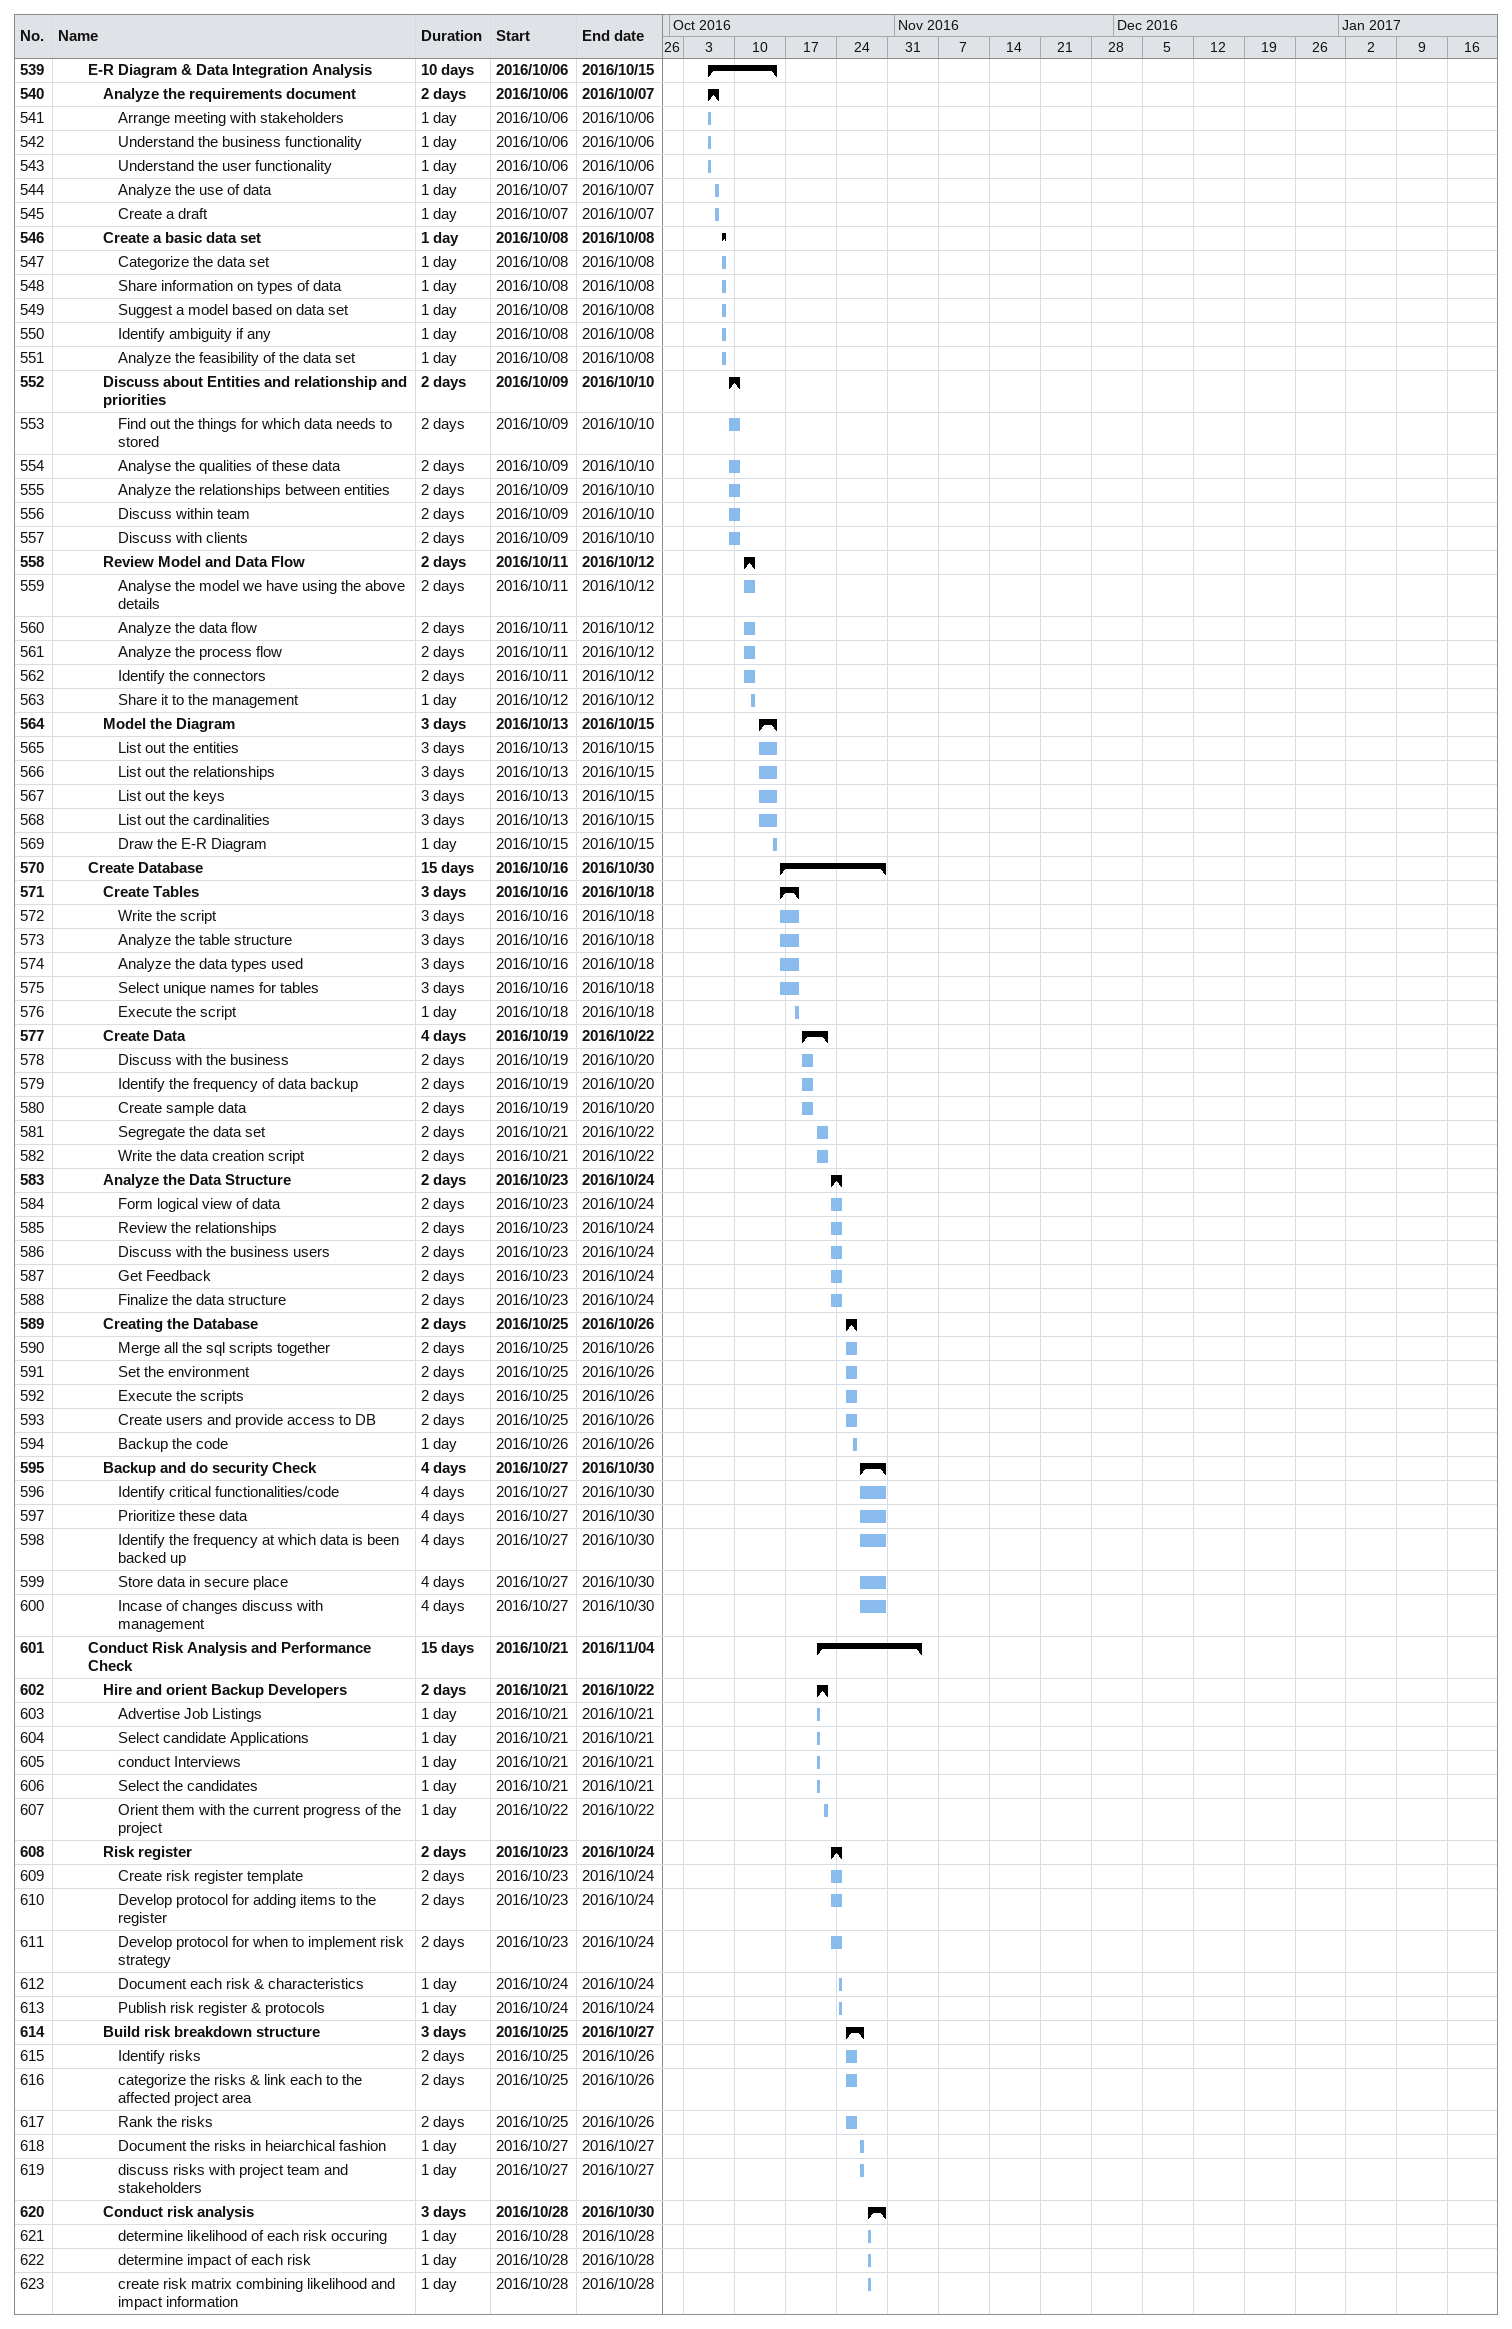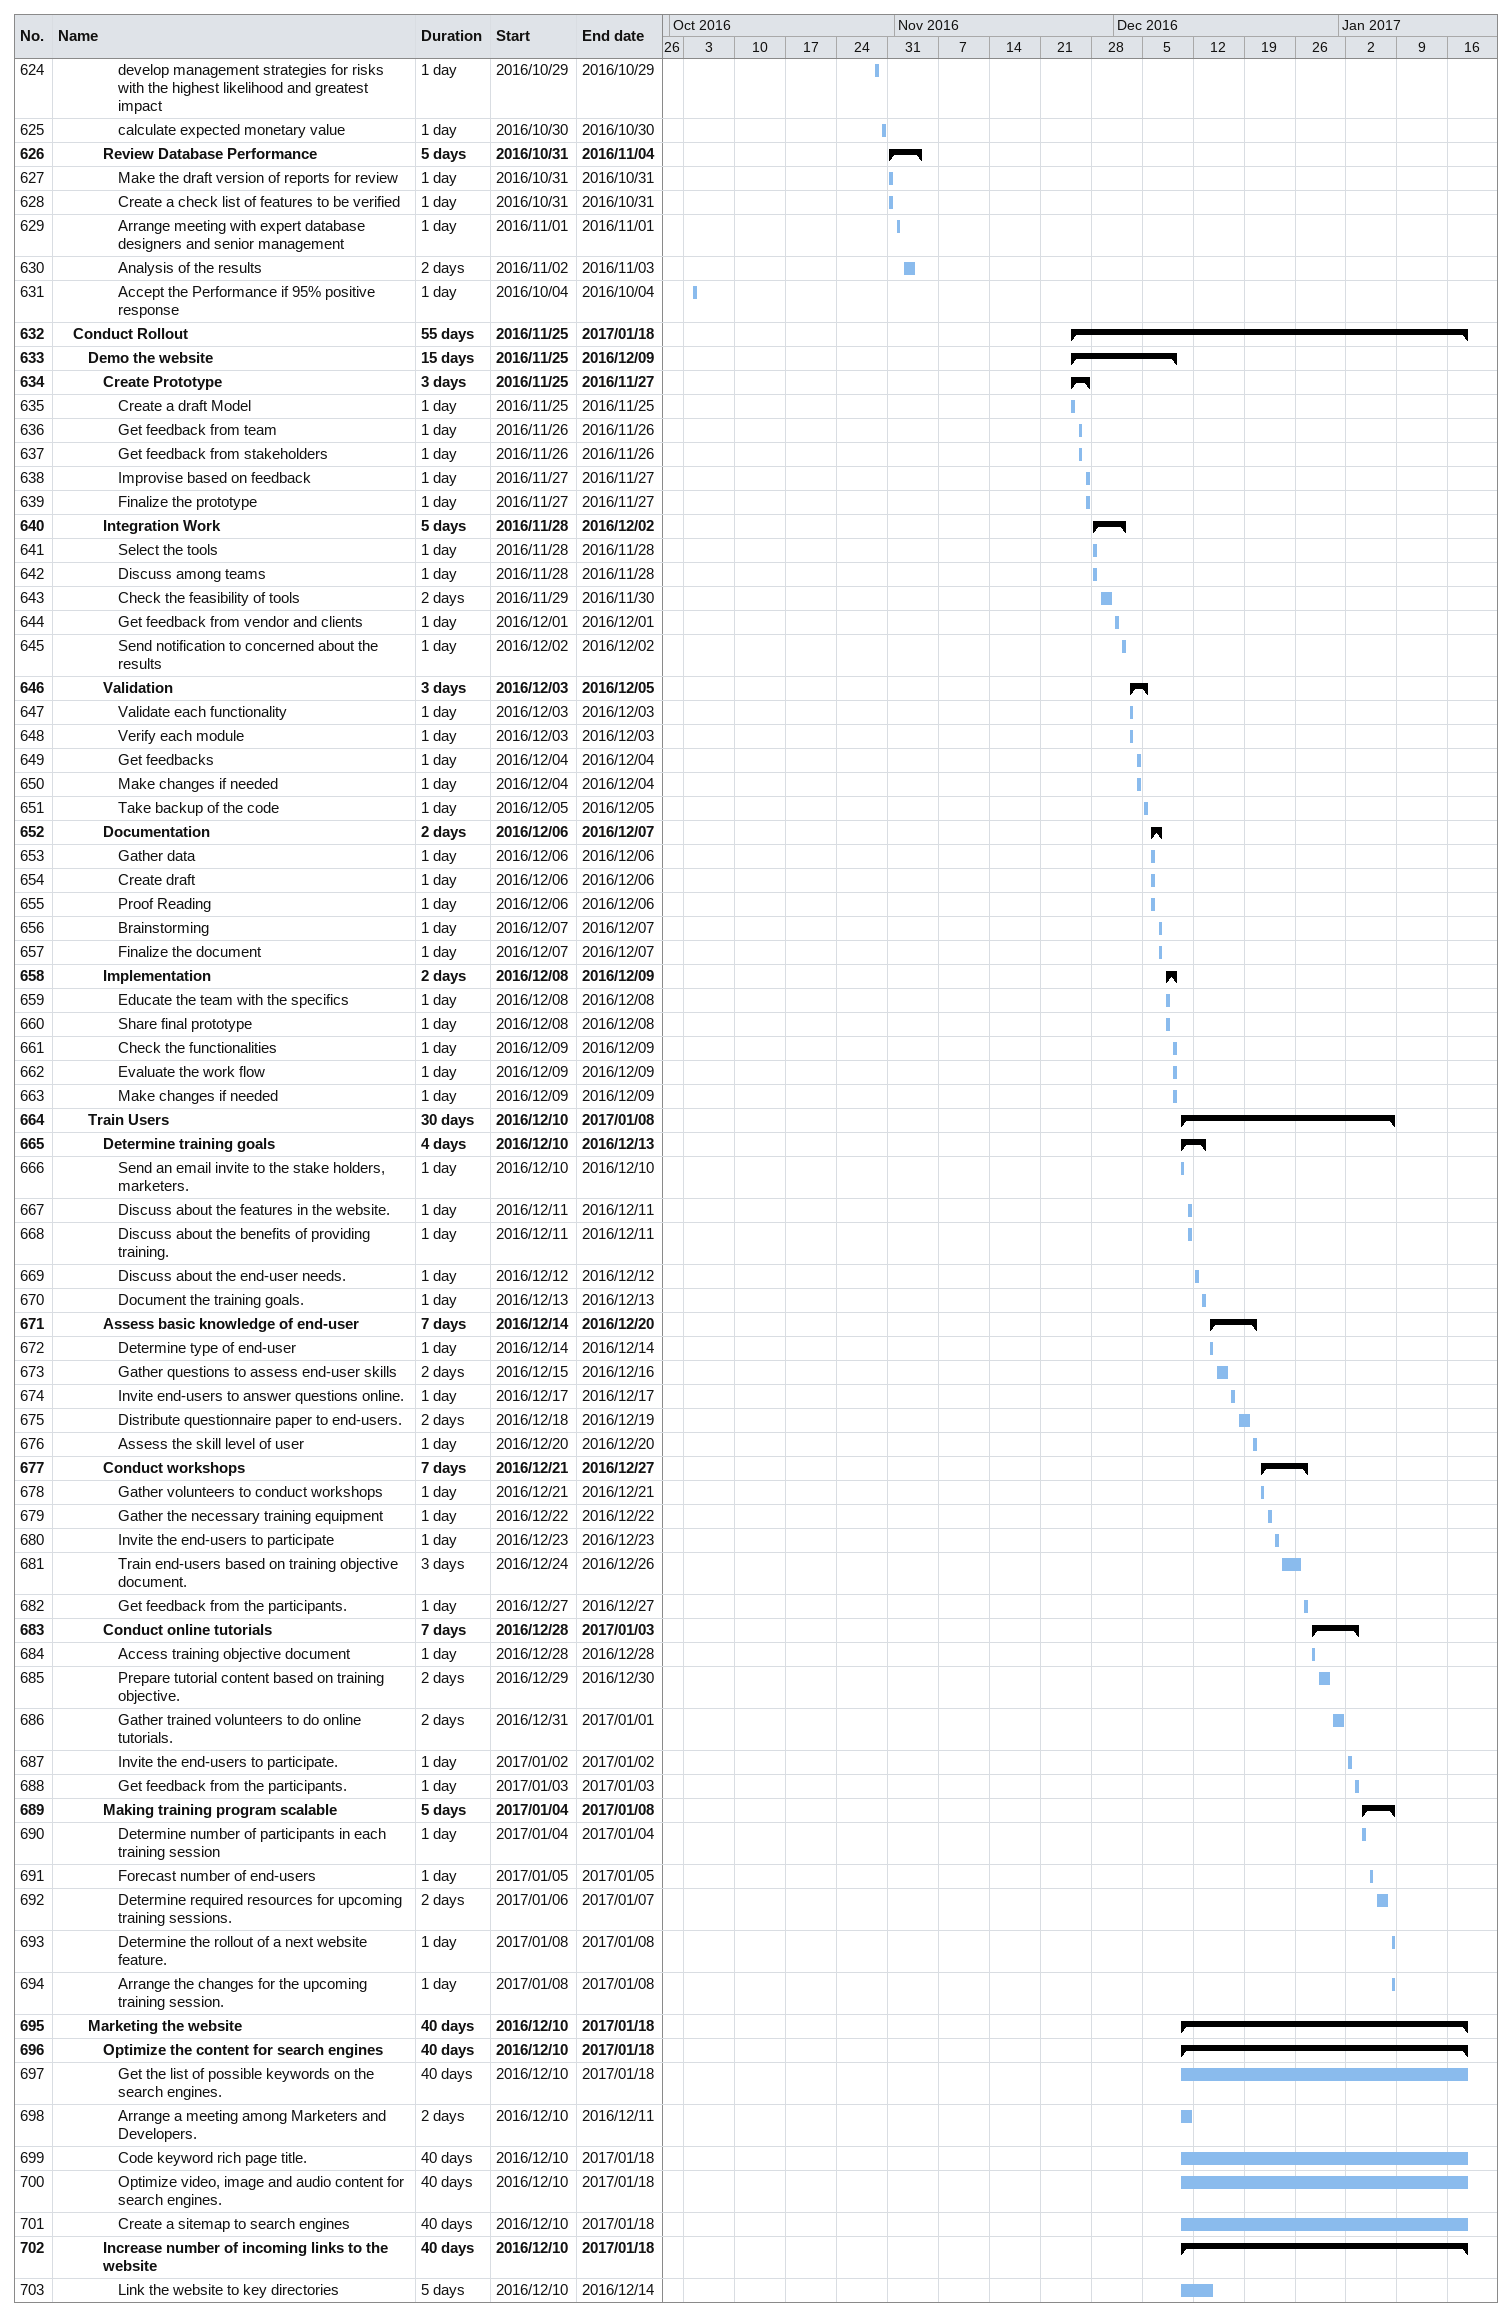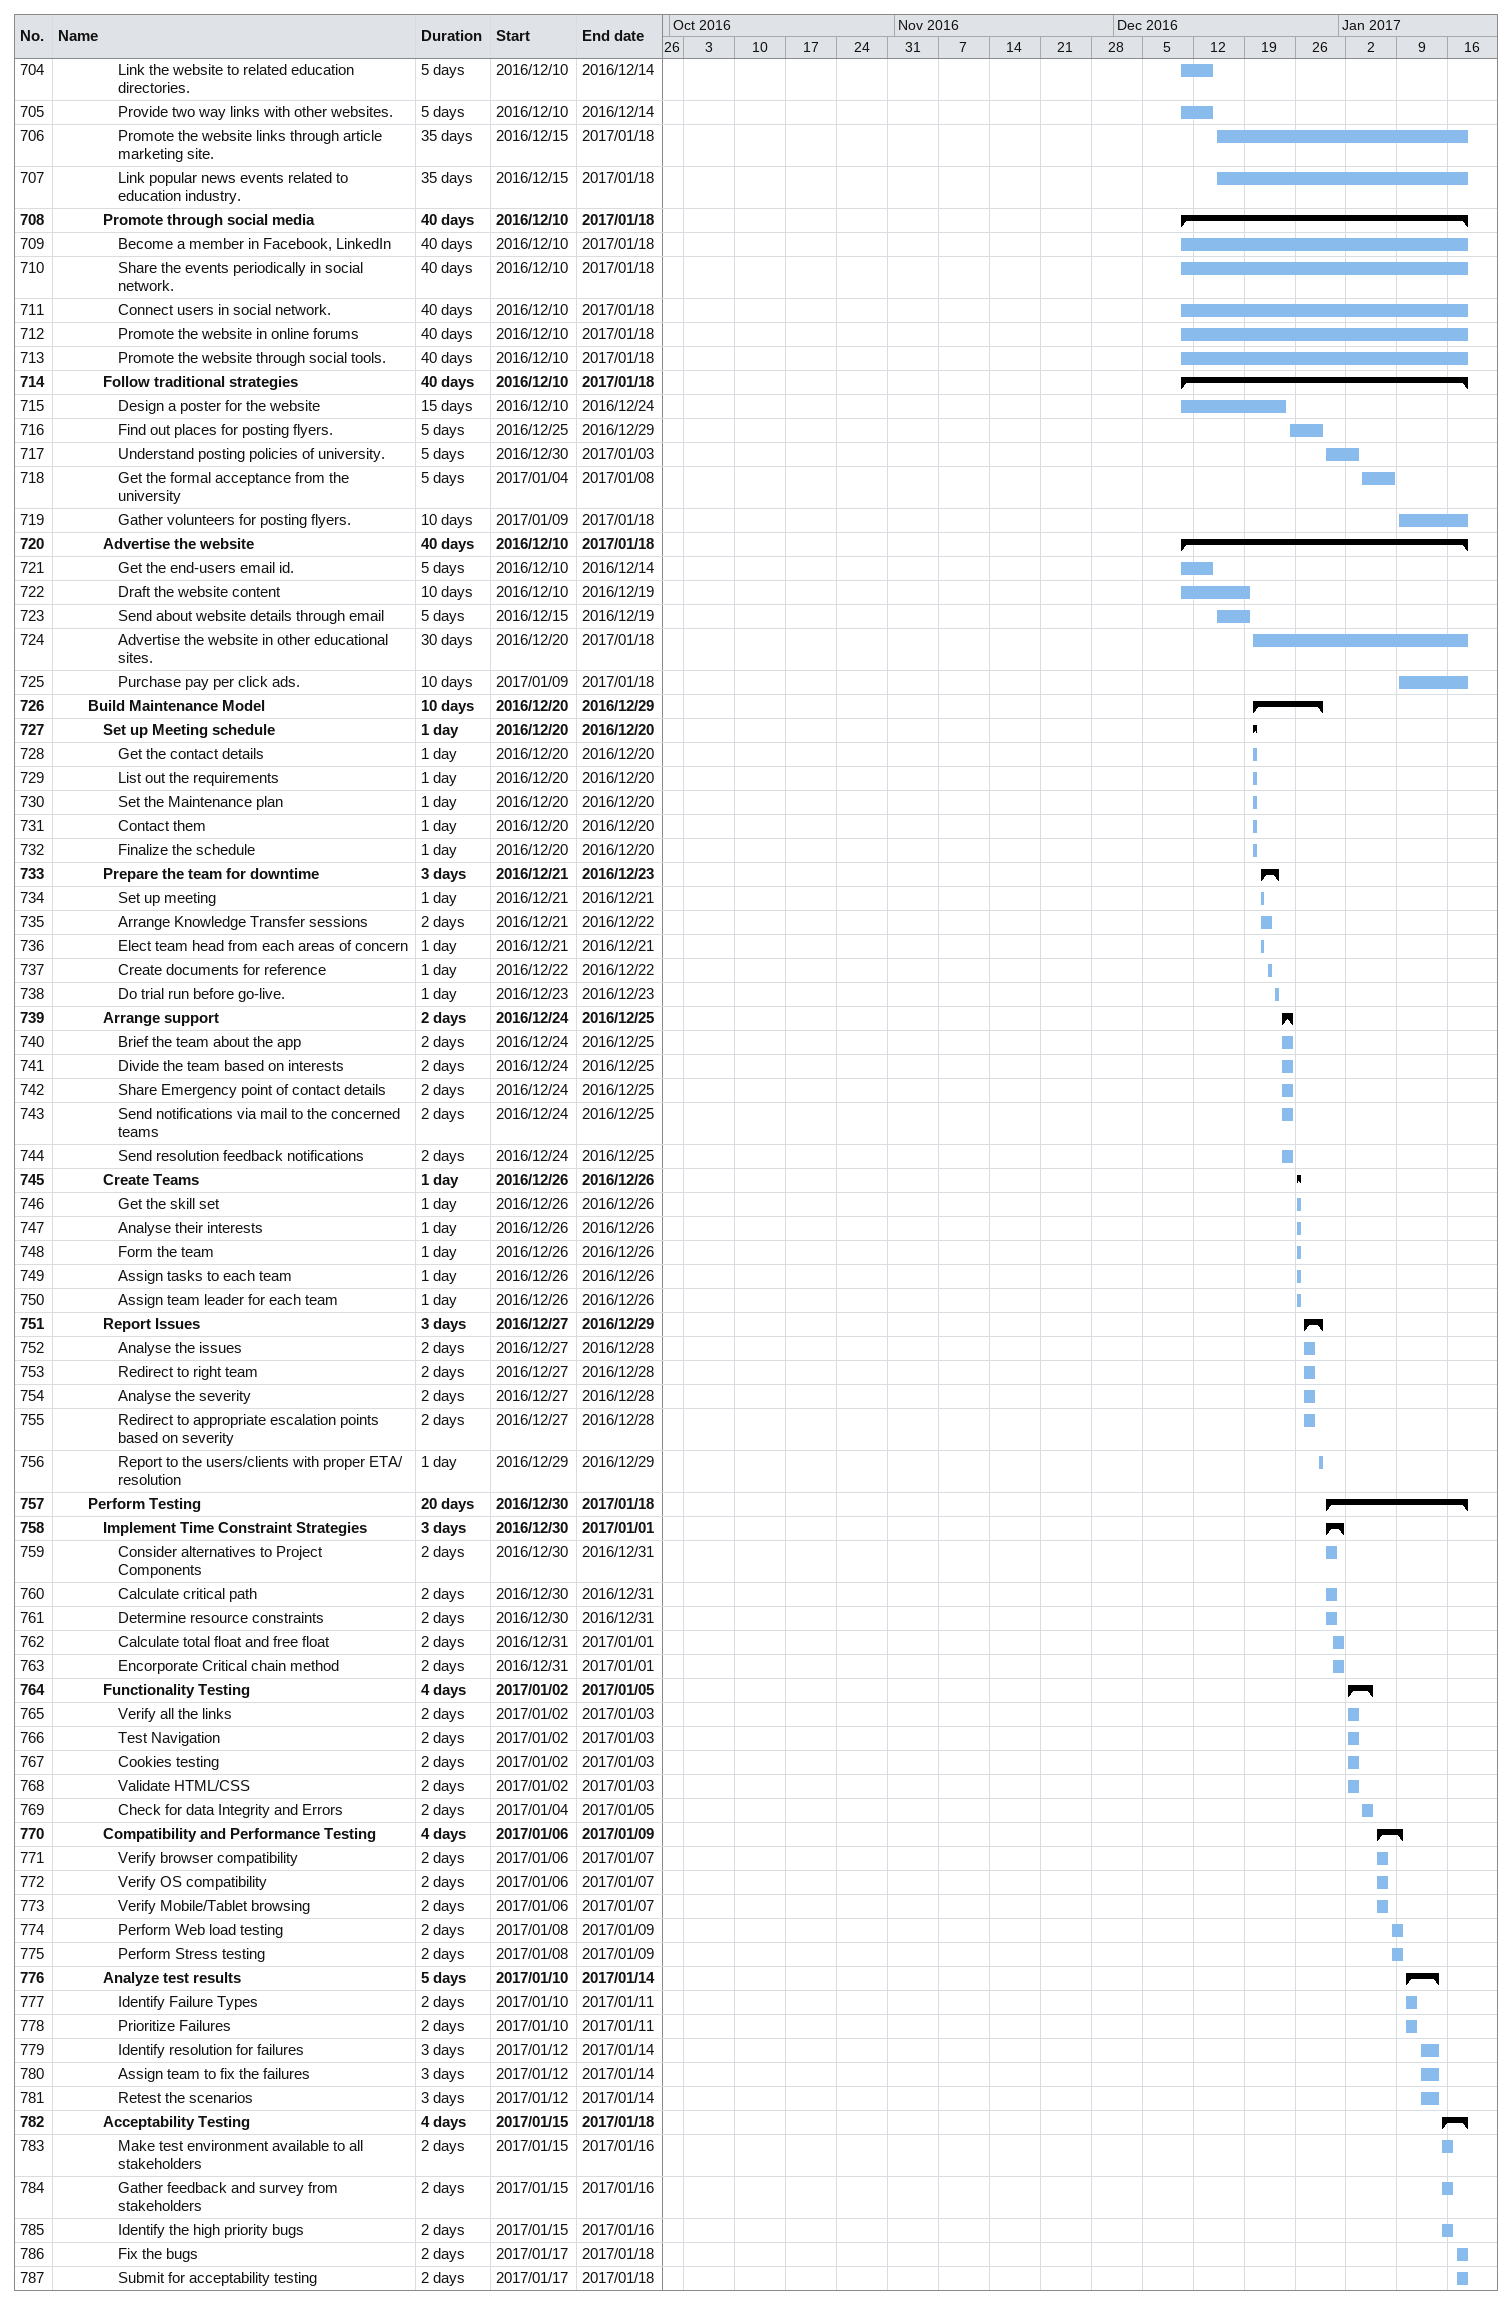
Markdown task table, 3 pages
| ID | Level | Task | Duration | Start | Finish |
|---|---|---|---|---|---|
| 539 | 3 | **E-R Diagram & Data Integration Analysis** | 10d | 2016-10-06 | 2016-10-15 |
| 540 | 4 | **Analyze the requirements document** | 2d | 2016-10-06 | 2016-10-07 |
| 541 | 5 | Arrange meeting with stakeholders | 1d | 2016-10-06 | 2016-10-06 |
| 542 | 5 | Understand the business functionality | 1d | 2016-10-06 | 2016-10-06 |
| 543 | 5 | Understand the user functionality | 1d | 2016-10-06 | 2016-10-06 |
| 544 | 5 | Analyze the use of data | 1d | 2016-10-07 | 2016-10-07 |
| 545 | 5 | Create a draft | 1d | 2016-10-07 | 2016-10-07 |
| 546 | 4 | **Create a basic data set** | 1d | 2016-10-08 | 2016-10-08 |
| 547 | 5 | Categorize the data set | 1d | 2016-10-08 | 2016-10-08 |
| 548 | 5 | Share information on types of data | 1d | 2016-10-08 | 2016-10-08 |
| 549 | 5 | Suggest a model based on data set | 1d | 2016-10-08 | 2016-10-08 |
| 550 | 5 | Identify ambiguity if any | 1d | 2016-10-08 | 2016-10-08 |
| 551 | 5 | Analyze the feasibility of the data set | 1d | 2016-10-08 | 2016-10-08 |
| 552 | 4 | **Discuss about Entities and relationship and priorities** | 2d | 2016-10-09 | 2016-10-10 |
| 553 | 5 | Find out the things for which data needs to stored | 2d | 2016-10-09 | 2016-10-10 |
| 554 | 5 | Analyse the qualities of these data | 2d | 2016-10-09 | 2016-10-10 |
| 555 | 5 | Analyze the relationships between entities | 2d | 2016-10-09 | 2016-10-10 |
| 556 | 5 | Discuss within team | 2d | 2016-10-09 | 2016-10-10 |
| 557 | 5 | Discuss with clients | 2d | 2016-10-09 | 2016-10-10 |
| 558 | 4 | **Review Model and Data Flow** | 2d | 2016-10-11 | 2016-10-12 |
| 559 | 5 | Analyse the model we have using the above details | 2d | 2016-10-11 | 2016-10-12 |
| 560 | 5 | Analyze the data flow | 2d | 2016-10-11 | 2016-10-12 |
| 561 | 5 | Analyze the process flow | 2d | 2016-10-11 | 2016-10-12 |
| 562 | 5 | Identify the connectors | 2d | 2016-10-11 | 2016-10-12 |
| 563 | 5 | Share it to the management | 1d | 2016-10-12 | 2016-10-12 |
| 564 | 4 | **Model the Diagram** | 3d | 2016-10-13 | 2016-10-15 |
| 565 | 5 | List out the entities | 3d | 2016-10-13 | 2016-10-15 |
| 566 | 5 | List out the relationships | 3d | 2016-10-13 | 2016-10-15 |
| 567 | 5 | List out the keys | 3d | 2016-10-13 | 2016-10-15 |
| 568 | 5 | List out the cardinalities | 3d | 2016-10-13 | 2016-10-15 |
| 569 | 5 | Draw the E-R Diagram | 1d | 2016-10-15 | 2016-10-15 |
| 570 | 3 | **Create Database** | 15d | 2016-10-16 | 2016-10-30 |
| 571 | 4 | **Create Tables** | 3d | 2016-10-16 | 2016-10-18 |
| 572 | 5 | Write the script | 3d | 2016-10-16 | 2016-10-18 |
| 573 | 5 | Analyze the table structure | 3d | 2016-10-16 | 2016-10-18 |
| 574 | 5 | Analyze the data types used | 3d | 2016-10-16 | 2016-10-18 |
| 575 | 5 | Select unique names for tables | 3d | 2016-10-16 | 2016-10-18 |
| 576 | 5 | Execute the script | 1d | 2016-10-18 | 2016-10-18 |
| 577 | 4 | **Create Data** | 4d | 2016-10-19 | 2016-10-22 |
| 578 | 5 | Discuss with the business | 2d | 2016-10-19 | 2016-10-20 |
| 579 | 5 | Identify the frequency of data backup | 2d | 2016-10-19 | 2016-10-20 |
| 580 | 5 | Create sample data | 2d | 2016-10-19 | 2016-10-20 |
| 581 | 5 | Segregate the data set | 2d | 2016-10-21 | 2016-10-22 |
| 582 | 5 | Write the data creation script | 2d | 2016-10-21 | 2016-10-22 |
| 583 | 4 | **Analyze the Data Structure** | 2d | 2016-10-23 | 2016-10-24 |
| 584 | 5 | Form logical view of data | 2d | 2016-10-23 | 2016-10-24 |
| 585 | 5 | Review the relationships | 2d | 2016-10-23 | 2016-10-24 |
| 586 | 5 | Discuss with the business users | 2d | 2016-10-23 | 2016-10-24 |
| 587 | 5 | Get Feedback | 2d | 2016-10-23 | 2016-10-24 |
| 588 | 5 | Finalize the data structure | 2d | 2016-10-23 | 2016-10-24 |
| 589 | 4 | **Creating the Database** | 2d | 2016-10-25 | 2016-10-26 |
| 590 | 5 | Merge all the sql scripts together | 2d | 2016-10-25 | 2016-10-26 |
| 591 | 5 | Set the environment | 2d | 2016-10-25 | 2016-10-26 |
| 592 | 5 | Execute the scripts | 2d | 2016-10-25 | 2016-10-26 |
| 593 | 5 | Create users and provide access to DB | 2d | 2016-10-25 | 2016-10-26 |
| 594 | 5 | Backup the code | 1d | 2016-10-26 | 2016-10-26 |
| 595 | 4 | **Backup and do security Check** | 4d | 2016-10-27 | 2016-10-30 |
| 596 | 5 | Identify critical functionalities/code | 4d | 2016-10-27 | 2016-10-30 |
| 597 | 5 | Prioritize these data | 4d | 2016-10-27 | 2016-10-30 |
| 598 | 5 | Identify the frequency at which data is been backed up | 4d | 2016-10-27 | 2016-10-30 |
| 599 | 5 | Store data in secure place | 4d | 2016-10-27 | 2016-10-30 |
| 600 | 5 | Incase of changes discuss with management | 4d | 2016-10-27 | 2016-10-30 |
| 601 | 3 | **Conduct Risk Analysis and Performance Check** | 15d | 2016-10-21 | 2016-11-04 |
| 602 | 4 | **Hire and orient Backup Developers** | 2d | 2016-10-21 | 2016-10-22 |
| 603 | 5 | Advertise Job Listings | 1d | 2016-10-21 | 2016-10-21 |
| 604 | 5 | Select candidate Applications | 1d | 2016-10-21 | 2016-10-21 |
| 605 | 5 | conduct Interviews | 1d | 2016-10-21 | 2016-10-21 |
| 606 | 5 | Select the candidates | 1d | 2016-10-21 | 2016-10-21 |
| 607 | 5 | Orient them with the current progress of the project | 1d | 2016-10-22 | 2016-10-22 |
| 608 | 4 | **Risk register** | 2d | 2016-10-23 | 2016-10-24 |
| 609 | 5 | Create risk register template | 2d | 2016-10-23 | 2016-10-24 |
| 610 | 5 | Develop protocol for adding items to the register | 2d | 2016-10-23 | 2016-10-24 |
| 611 | 5 | Develop protocol for when to implement risk strategy | 2d | 2016-10-23 | 2016-10-24 |
| 612 | 5 | Document each risk & characteristics | 1d | 2016-10-24 | 2016-10-24 |
| 613 | 5 | Publish risk register & protocols | 1d | 2016-10-24 | 2016-10-24 |
| 614 | 4 | **Build risk breakdown structure** | 3d | 2016-10-25 | 2016-10-27 |
| 615 | 5 | Identify risks | 2d | 2016-10-25 | 2016-10-26 |
| 616 | 5 | categorize the risks & link each to the affected project area | 2d | 2016-10-25 | 2016-10-26 |
| 617 | 5 | Rank the risks | 2d | 2016-10-25 | 2016-10-26 |
| 618 | 5 | Document the risks in heiarchical fashion | 1d | 2016-10-27 | 2016-10-27 |
| 619 | 5 | discuss risks with project team and stakeholders | 1d | 2016-10-27 | 2016-10-27 |
| 620 | 4 | **Conduct risk analysis** | 3d | 2016-10-28 | 2016-10-30 |
| 621 | 5 | determine likelihood of each risk occuring | 1d | 2016-10-28 | 2016-10-28 |
| 622 | 5 | determine impact of each risk | 1d | 2016-10-28 | 2016-10-28 |
| 623 | 5 | create risk matrix combining likelihood and impact information | 1d | 2016-10-28 | 2016-10-28 |
| 624 | 5 | develop management strategies for risks with the highest likelihood and greatest impact | 1d | 2016-10-29 | 2016-10-29 |
| 625 | 5 | calculate expected monetary value | 1d | 2016-10-30 | 2016-10-30 |
| 626 | 4 | **Review Database Performance** | 5d | 2016-10-31 | 2016-11-04 |
| 627 | 5 | Make the draft version of reports for review | 1d | 2016-10-31 | 2016-10-31 |
| 628 | 5 | Create a check list of features to be verified | 1d | 2016-10-31 | 2016-10-31 |
| 629 | 5 | Arrange meeting with expert database designers and senior management | 1d | 2016-11-01 | 2016-11-01 |
| 630 | 5 | Analysis of the results | 2d | 2016-11-02 | 2016-11-03 |
| 631 | 5 | Accept the Performance if 95% positive response | 1d | 2016-10-04 | 2016-10-04 |
| 632 | 2 | **Conduct Rollout** | 55d | 2016-11-25 | 2017-01-18 |
| 633 | 3 | **Demo the website** | 15d | 2016-11-25 | 2016-12-09 |
| 634 | 4 | **Create Prototype** | 3d | 2016-11-25 | 2016-11-27 |
| 635 | 5 | Create a draft Model | 1d | 2016-11-25 | 2016-11-25 |
| 636 | 5 | Get feedback from team | 1d | 2016-11-26 | 2016-11-26 |
| 637 | 5 | Get feedback from stakeholders | 1d | 2016-11-26 | 2016-11-26 |
| 638 | 5 | Improvise based on feedback | 1d | 2016-11-27 | 2016-11-27 |
| 639 | 5 | Finalize the prototype | 1d | 2016-11-27 | 2016-11-27 |
| 640 | 4 | **Integration Work** | 5d | 2016-11-28 | 2016-12-02 |
| 641 | 5 | Select the tools | 1d | 2016-11-28 | 2016-11-28 |
| 642 | 5 | Discuss among teams | 1d | 2016-11-28 | 2016-11-28 |
| 643 | 5 | Check the feasibility of tools | 2d | 2016-11-29 | 2016-11-30 |
| 644 | 5 | Get feedback from vendor and clients | 1d | 2016-12-01 | 2016-12-01 |
| 645 | 5 | Send notification to concerned about the results | 1d | 2016-12-02 | 2016-12-02 |
| 646 | 4 | **Validation** | 3d | 2016-12-03 | 2016-12-05 |
| 647 | 5 | Validate each functionality | 1d | 2016-12-03 | 2016-12-03 |
| 648 | 5 | Verify each module | 1d | 2016-12-03 | 2016-12-03 |
| 649 | 5 | Get feedbacks | 1d | 2016-12-04 | 2016-12-04 |
| 650 | 5 | Make changes if needed | 1d | 2016-12-04 | 2016-12-04 |
| 651 | 5 | Take backup of the code | 1d | 2016-12-05 | 2016-12-05 |
| 652 | 4 | **Documentation** | 2d | 2016-12-06 | 2016-12-07 |
| 653 | 5 | Gather data | 1d | 2016-12-06 | 2016-12-06 |
| 654 | 5 | Create draft | 1d | 2016-12-06 | 2016-12-06 |
| 655 | 5 | Proof Reading | 1d | 2016-12-06 | 2016-12-06 |
| 656 | 5 | Brainstorming | 1d | 2016-12-07 | 2016-12-07 |
| 657 | 5 | Finalize the document | 1d | 2016-12-07 | 2016-12-07 |
| 658 | 4 | **Implementation** | 2d | 2016-12-08 | 2016-12-09 |
| 659 | 5 | Educate the team with the specifics | 1d | 2016-12-08 | 2016-12-08 |
| 660 | 5 | Share final prototype | 1d | 2016-12-08 | 2016-12-08 |
| 661 | 5 | Check the functionalities | 1d | 2016-12-09 | 2016-12-09 |
| 662 | 5 | Evaluate the work flow | 1d | 2016-12-09 | 2016-12-09 |
| 663 | 5 | Make changes if needed | 1d | 2016-12-09 | 2016-12-09 |
| 664 | 3 | **Train Users** | 30d | 2016-12-10 | 2017-01-08 |
| 665 | 4 | **Determine training goals** | 4d | 2016-12-10 | 2016-12-13 |
| 666 | 5 | Send an email invite to the stake holders, marketers. | 1d | 2016-12-10 | 2016-12-10 |
| 667 | 5 | Discuss about the features in the website. | 1d | 2016-12-11 | 2016-12-11 |
| 668 | 5 | Discuss about the benefits of providing training. | 1d | 2016-12-11 | 2016-12-11 |
| 669 | 5 | Discuss about the end-user needs. | 1d | 2016-12-12 | 2016-12-12 |
| 670 | 5 | Document the training goals. | 1d | 2016-12-13 | 2016-12-13 |
| 671 | 4 | **Assess basic knowledge of end-user** | 7d | 2016-12-14 | 2016-12-20 |
| 672 | 5 | Determine type of end-user | 1d | 2016-12-14 | 2016-12-14 |
| 673 | 5 | Gather questions to assess end-user skills | 2d | 2016-12-15 | 2016-12-16 |
| 674 | 5 | Invite end-users to answer questions online. | 1d | 2016-12-17 | 2016-12-17 |
| 675 | 5 | Distribute questionnaire paper to end-users. | 2d | 2016-12-18 | 2016-12-19 |
| 676 | 5 | Assess the skill level of user | 1d | 2016-12-20 | 2016-12-20 |
| 677 | 4 | **Conduct workshops** | 7d | 2016-12-21 | 2016-12-27 |
| 678 | 5 | Gather volunteers to conduct workshops | 1d | 2016-12-21 | 2016-12-21 |
| 679 | 5 | Gather the necessary training equipment | 1d | 2016-12-22 | 2016-12-22 |
| 680 | 5 | Invite the end-users to participate | 1d | 2016-12-23 | 2016-12-23 |
| 681 | 5 | Train end-users based on training objective document. | 3d | 2016-12-24 | 2016-12-26 |
| 682 | 5 | Get feedback from the participants. | 1d | 2016-12-27 | 2016-12-27 |
| 683 | 4 | **Conduct online tutorials** | 7d | 2016-12-28 | 2017-01-03 |
| 684 | 5 | Access training objective document | 1d | 2016-12-28 | 2016-12-28 |
| 685 | 5 | Prepare tutorial content based on training objective. | 2d | 2016-12-29 | 2016-12-30 |
| 686 | 5 | Gather trained volunteers to do online tutorials. | 2d | 2016-12-31 | 2017-01-01 |
| 687 | 5 | Invite the end-users to participate. | 1d | 2017-01-02 | 2017-01-02 |
| 688 | 5 | Get feedback from the participants. | 1d | 2017-01-03 | 2017-01-03 |
| 689 | 4 | **Making training program scalable** | 5d | 2017-01-04 | 2017-01-08 |
| 690 | 5 | Determine number of participants in each training session | 1d | 2017-01-04 | 2017-01-04 |
| 691 | 5 | Forecast number of end-users | 1d | 2017-01-05 | 2017-01-05 |
| 692 | 5 | Determine required resources for upcoming training sessions. | 2d | 2017-01-06 | 2017-01-07 |
| 693 | 5 | Determine the rollout of a next website feature. | 1d | 2017-01-08 | 2017-01-08 |
| 694 | 5 | Arrange the changes for the upcoming training session. | 1d | 2017-01-08 | 2017-01-08 |
| 695 | 3 | **Marketing the website** | 40d | 2016-12-10 | 2017-01-18 |
| 696 | 4 | **Optimize the content for search engines** | 40d | 2016-12-10 | 2017-01-18 |
| 697 | 5 | Get the list of possible keywords on the search engines. | 40d | 2016-12-10 | 2017-01-18 |
| 698 | 5 | Arrange a meeting among Marketers and Developers. | 2d | 2016-12-10 | 2016-12-11 |
| 699 | 5 | Code keyword rich page title. | 40d | 2016-12-10 | 2017-01-18 |
| 700 | 5 | Optimize video, image and audio content for search engines. | 40d | 2016-12-10 | 2017-01-18 |
| 701 | 5 | Create a sitemap to search engines | 40d | 2016-12-10 | 2017-01-18 |
| 702 | 4 | **Increase number of incoming links to the website** | 40d | 2016-12-10 | 2017-01-18 |
| 703 | 5 | Link the website to key directories | 5d | 2016-12-10 | 2016-12-14 |
| 704 | 5 | Link the website to related education directories. | 5d | 2016-12-10 | 2016-12-14 |
| 705 | 5 | Provide two way links with other websites. | 5d | 2016-12-10 | 2016-12-14 |
| 706 | 5 | Promote the website links through article marketing site. | 35d | 2016-12-15 | 2017-01-18 |
| 707 | 5 | Link popular news events related to education industry. | 35d | 2016-12-15 | 2017-01-18 |
| 708 | 4 | **Promote through social media** | 40d | 2016-12-10 | 2017-01-18 |
| 709 | 5 | Become a member in Facebook, LinkedIn | 40d | 2016-12-10 | 2017-01-18 |
| 710 | 5 | Share the events periodically in social network. | 40d | 2016-12-10 | 2017-01-18 |
| 711 | 5 | Connect users in social network. | 40d | 2016-12-10 | 2017-01-18 |
| 712 | 5 | Promote the website in online forums | 40d | 2016-12-10 | 2017-01-18 |
| 713 | 5 | Promote the website through social tools. | 40d | 2016-12-10 | 2017-01-18 |
| 714 | 4 | **Follow traditional strategies** | 40d | 2016-12-10 | 2017-01-18 |
| 715 | 5 | Design a poster for the website | 15d | 2016-12-10 | 2016-12-24 |
| 716 | 5 | Find out places for posting flyers. | 5d | 2016-12-25 | 2016-12-29 |
| 717 | 5 | Understand posting policies of university. | 5d | 2016-12-30 | 2017-01-03 |
| 718 | 5 | Get the formal acceptance from the university | 5d | 2017-01-04 | 2017-01-08 |
| 719 | 5 | Gather volunteers for posting flyers. | 10d | 2017-01-09 | 2017-01-18 |
| 720 | 4 | **Advertise the website** | 40d | 2016-12-10 | 2017-01-18 |
| 721 | 5 | Get the end-users email id. | 5d | 2016-12-10 | 2016-12-14 |
| 722 | 5 | Draft the website content | 10d | 2016-12-10 | 2016-12-19 |
| 723 | 5 | Send about website details through email | 5d | 2016-12-15 | 2016-12-19 |
| 724 | 5 | Advertise the website in other educational sites. | 30d | 2016-12-20 | 2017-01-18 |
| 725 | 5 | Purchase pay per click ads. | 10d | 2017-01-09 | 2017-01-18 |
| 726 | 3 | **Build Maintenance Model** | 10d | 2016-12-20 | 2016-12-29 |
| 727 | 4 | **Set up Meeting schedule** | 1d | 2016-12-20 | 2016-12-20 |
| 728 | 5 | Get the contact details | 1d | 2016-12-20 | 2016-12-20 |
| 729 | 5 | List out the requirements | 1d | 2016-12-20 | 2016-12-20 |
| 730 | 5 | Set the Maintenance plan | 1d | 2016-12-20 | 2016-12-20 |
| 731 | 5 | Contact them | 1d | 2016-12-20 | 2016-12-20 |
| 732 | 5 | Finalize the schedule | 1d | 2016-12-20 | 2016-12-20 |
| 733 | 4 | **Prepare the team for downtime** | 3d | 2016-12-21 | 2016-12-23 |
| 734 | 5 | Set up meeting | 1d | 2016-12-21 | 2016-12-21 |
| 735 | 5 | Arrange Knowledge Transfer sessions | 2d | 2016-12-21 | 2016-12-22 |
| 736 | 5 | Elect team head from each areas of concern | 1d | 2016-12-21 | 2016-12-21 |
| 737 | 5 | Create documents for reference | 1d | 2016-12-22 | 2016-12-22 |
| 738 | 5 | Do trial run before go-live. | 1d | 2016-12-23 | 2016-12-23 |
| 739 | 4 | **Arrange support** | 2d | 2016-12-24 | 2016-12-25 |
| 740 | 5 | Brief the team about the app | 2d | 2016-12-24 | 2016-12-25 |
| 741 | 5 | Divide the team based on interests | 2d | 2016-12-24 | 2016-12-25 |
| 742 | 5 | Share Emergency point of contact details | 2d | 2016-12-24 | 2016-12-25 |
| 743 | 5 | Send notifications via mail to the concerned teams | 2d | 2016-12-24 | 2016-12-25 |
| 744 | 5 | Send resolution feedback notifications | 2d | 2016-12-24 | 2016-12-25 |
| 745 | 4 | **Create Teams** | 1d | 2016-12-26 | 2016-12-26 |
| 746 | 5 | Get the skill set | 1d | 2016-12-26 | 2016-12-26 |
| 747 | 5 | Analyse their interests | 1d | 2016-12-26 | 2016-12-26 |
| 748 | 5 | Form the team | 1d | 2016-12-26 | 2016-12-26 |
| 749 | 5 | Assign tasks to each team | 1d | 2016-12-26 | 2016-12-26 |
| 750 | 5 | Assign team leader for each team | 1d | 2016-12-26 | 2016-12-26 |
| 751 | 4 | **Report Issues** | 3d | 2016-12-27 | 2016-12-29 |
| 752 | 5 | Analyse the issues | 2d | 2016-12-27 | 2016-12-28 |
| 753 | 5 | Redirect to right team | 2d | 2016-12-27 | 2016-12-28 |
| 754 | 5 | Analyse the severity | 2d | 2016-12-27 | 2016-12-28 |
| 755 | 5 | Redirect to appropriate escalation points based on severity | 2d | 2016-12-27 | 2016-12-28 |
| 756 | 5 | Report to the users/clients with proper ETA/ resolution | 1d | 2016-12-29 | 2016-12-29 |
| 757 | 3 | **Perform Testing** | 20d | 2016-12-30 | 2017-01-18 |
| 758 | 4 | **Implement Time Constraint Strategies** | 3d | 2016-12-30 | 2017-01-01 |
| 759 | 5 | Consider alternatives to Project Components | 2d | 2016-12-30 | 2016-12-31 |
| 760 | 5 | Calculate critical path | 2d | 2016-12-30 | 2016-12-31 |
| 761 | 5 | Determine resource constraints | 2d | 2016-12-30 | 2016-12-31 |
| 762 | 5 | Calculate total float and free float | 2d | 2016-12-31 | 2017-01-01 |
| 763 | 5 | Encorporate Critical chain method | 2d | 2016-12-31 | 2017-01-01 |
| 764 | 4 | **Functionality Testing** | 4d | 2017-01-02 | 2017-01-05 |
| 765 | 5 | Verify all the links | 2d | 2017-01-02 | 2017-01-03 |
| 766 | 5 | Test Navigation | 2d | 2017-01-02 | 2017-01-03 |
| 767 | 5 | Cookies testing | 2d | 2017-01-02 | 2017-01-03 |
| 768 | 5 | Validate HTML/CSS | 2d | 2017-01-02 | 2017-01-03 |
| 769 | 5 | Check for data Integrity and Errors | 2d | 2017-01-04 | 2017-01-05 |
| 770 | 4 | **Compatibility and Performance Testing** | 4d | 2017-01-06 | 2017-01-09 |
| 771 | 5 | Verify browser compatibility | 2d | 2017-01-06 | 2017-01-07 |
| 772 | 5 | Verify OS compatibility | 2d | 2017-01-06 | 2017-01-07 |
| 773 | 5 | Verify Mobile/Tablet browsing | 2d | 2017-01-06 | 2017-01-07 |
| 774 | 5 | Perform Web load testing | 2d | 2017-01-08 | 2017-01-09 |
| 775 | 5 | Perform Stress testing | 2d | 2017-01-08 | 2017-01-09 |
| 776 | 4 | **Analyze test results** | 5d | 2017-01-10 | 2017-01-14 |
| 777 | 5 | Identify Failure Types | 2d | 2017-01-10 | 2017-01-11 |
| 778 | 5 | Prioritize Failures | 2d | 2017-01-10 | 2017-01-11 |
| 779 | 5 | Identify resolution for failures | 3d | 2017-01-12 | 2017-01-14 |
| 780 | 5 | Assign team to fix the failures | 3d | 2017-01-12 | 2017-01-14 |
| 781 | 5 | Retest the scenarios | 3d | 2017-01-12 | 2017-01-14 |
| 782 | 4 | **Acceptability Testing** | 4d | 2017-01-15 | 2017-01-18 |
| 783 | 5 | Make test environment available to all stakeholders | 2d | 2017-01-15 | 2017-01-16 |
| 784 | 5 | Gather feedback and survey from stakeholders | 2d | 2017-01-15 | 2017-01-16 |
| 785 | 5 | Identify the high priority bugs | 2d | 2017-01-15 | 2017-01-16 |
| 786 | 5 | Fix the bugs | 2d | 2017-01-17 | 2017-01-18 |
| 787 | 5 | Submit for acceptability testing | 2d | 2017-01-17 | 2017-01-18 |
